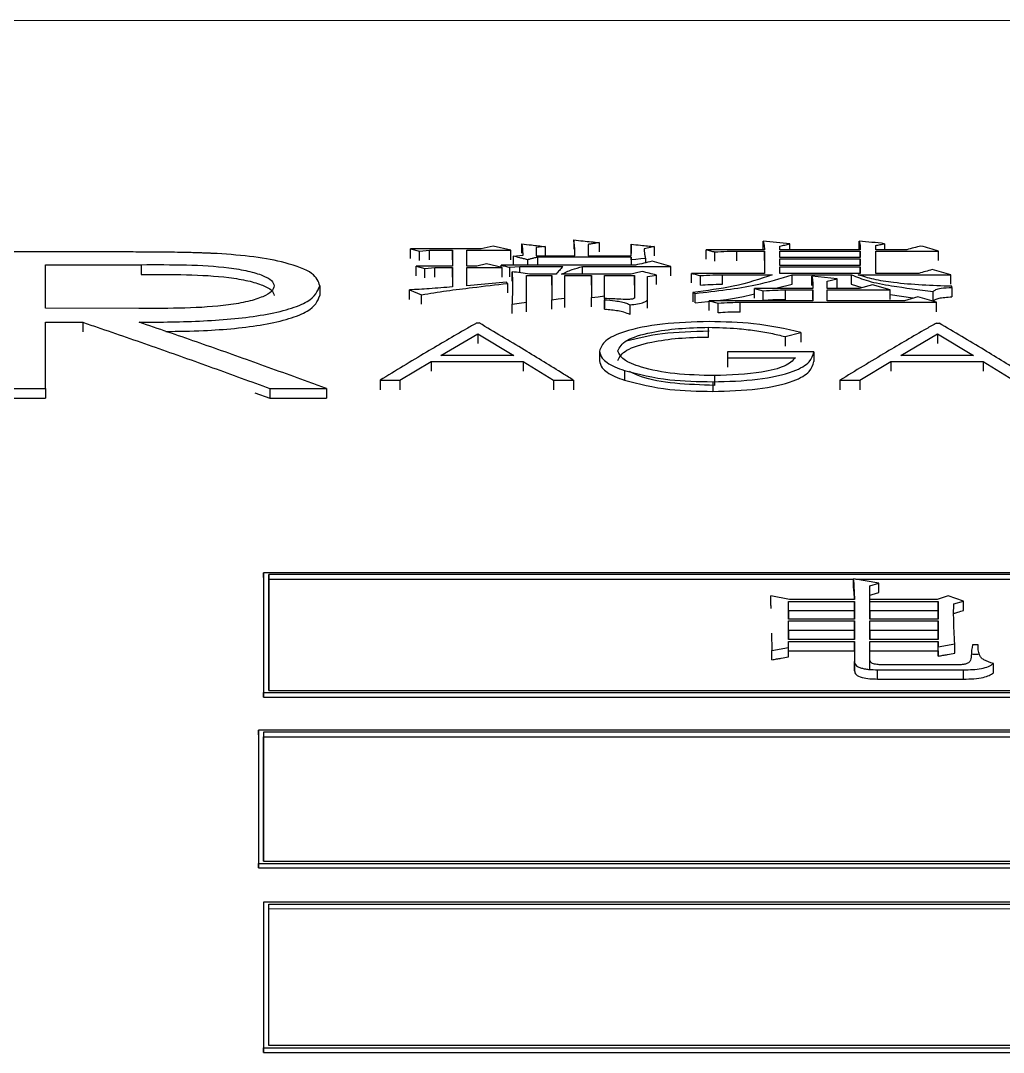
# Model space of a CAD drawing. Header units: millimetres. Extents: x 2028 to 4172, y 863 to 2379.
# Drawn here: x 2538.81 to 2548.45, y 2215.53 to 2225.65 of the extents above; entities that cross this region are included whole.
import ezdxf

# ---------------------------------------------------------------- set-up
doc = ezdxf.new("R2010")
doc.units = ezdxf.units.MM

msp = doc.modelspace()

# ---------------------------------------------------------------- linework, layer by layer
at = {"color": 7, "linetype": 'Continuous', "lineweight": 25}
for p, q in [((2565.375, 2225.653), (2528.375, 2225.655)), ((2543.728, 2223.372), (2543.728, 2223.464)), ((2544.237, 2223.503), (2544.237, 2223.411)), ((2544.486, 2223.477), (2544.486, 2223.385)), ((2546.097, 2223.407), (2546.097, 2223.49)), ((2546.357, 2223.407), (2546.357, 2223.464)), ((2547.039, 2223.406), (2547.039, 2223.492)), ((2547.287, 2223.466), (2547.287, 2223.406)), ((2539.605, 2223.385), (2538.604, 2223.386)), ((2542.636, 2223.414), (2542.722, 2223.394)), ((2543.328, 2223.414), (2542.636, 2223.414)), ((2542.636, 2223.322), (2542.636, 2223.414)), ((2542.722, 2223.394), (2542.82, 2223.401)), ((2542.722, 2223.301), (2542.722, 2223.394)), ((2542.82, 2223.401), (2543.047, 2223.401)), ((2543.047, 2223.401), (2543.047, 2223.245)), ((2543.047, 2223.309), (2543.047, 2223.401)), ((2543.188, 2223.401), (2543.62, 2223.401)), ((2543.188, 2223.245), (2543.188, 2223.401)), ((2543.447, 2223.443), (2543.328, 2223.414)), ((2543.62, 2223.401), (2543.447, 2223.443)), ((2543.62, 2223.309), (2543.62, 2223.401)), ((2543.956, 2223.438), (2543.869, 2223.427)), ((2543.869, 2223.427), (2543.869, 2223.346)), ((2543.956, 2223.438), (2543.956, 2223.346)), ((2544.377, 2223.459), (2544.377, 2223.346)), ((2544.799, 2223.346), (2544.799, 2223.461)), ((2544.799, 2223.461), (2544.799, 2223.369)), ((2545.027, 2223.438), (2545.027, 2223.346)), ((2546.108, 2223.407), (2545.535, 2223.407)), ((2545.535, 2223.315), (2545.535, 2223.407)), ((2545.621, 2223.293), (2545.621, 2223.386)), ((2545.838, 2223.393), (2546.108, 2223.393)), ((2545.838, 2223.297), (2545.838, 2223.393)), ((2546.108, 2223.393), (2546.108, 2223.174)), ((2546.108, 2223.301), (2546.108, 2223.393)), ((2546.26, 2223.407), (2546.26, 2223.443)), ((2547.049, 2223.406), (2546.26, 2223.407)), ((2546.26, 2223.393), (2547.049, 2223.393)), ((2546.26, 2223.33), (2546.26, 2223.393)), ((2547.049, 2223.393), (2547.049, 2223.33)), ((2547.049, 2223.33), (2547.049, 2223.393)), ((2547.201, 2223.406), (2547.201, 2223.448)), ((2547.504, 2223.406), (2547.201, 2223.406)), ((2547.201, 2223.393), (2547.817, 2223.393)), ((2547.201, 2223.174), (2547.201, 2223.393)), ((2547.817, 2223.301), (2547.817, 2223.393)), ((2543.382, 2223.269), (2543.285, 2223.245)), ((2543.534, 2223.231), (2543.382, 2223.269)), ((2543.642, 2223.343), (2543.739, 2223.354)), ((2543.642, 2223.343), (2543.642, 2223.256)), ((2543.783, 2223.309), (2543.783, 2223.256)), ((2543.869, 2223.346), (2544.248, 2223.346)), ((2543.88, 2223.333), (2543.88, 2223.256)), ((2544.799, 2223.333), (2543.88, 2223.333)), ((2544.377, 2223.346), (2544.799, 2223.346)), ((2544.799, 2223.333), (2544.799, 2223.256)), ((2544.799, 2223.306), (2544.799, 2223.333)), ((2544.799, 2223.306), (2544.799, 2223.256)), ((2544.94, 2223.322), (2544.94, 2223.278)), ((2547.049, 2223.33), (2546.26, 2223.33)), ((2546.26, 2223.317), (2547.049, 2223.317)), ((2546.26, 2223.253), (2546.26, 2223.317)), ((2547.049, 2223.317), (2547.049, 2223.253)), ((2547.049, 2223.253), (2547.049, 2223.317)), ((2539.053, 2222.832), (2539.053, 2223.26)), ((2539.053, 2223.26), (2539.991, 2223.26)), ((2539.991, 2223.26), (2539.991, 2223.164)), ((2542.69, 2223.245), (2542.777, 2223.223)), ((2543.047, 2223.245), (2542.69, 2223.245)), ((2542.69, 2223.152), (2542.69, 2223.245)), ((2542.777, 2223.223), (2542.874, 2223.231)), ((2542.777, 2223.131), (2542.777, 2223.223)), ((2542.874, 2223.231), (2543.047, 2223.231)), ((2543.047, 2223.231), (2543.047, 2223.043)), ((2543.047, 2223.139), (2543.047, 2223.231)), ((2543.285, 2223.245), (2543.188, 2223.245)), ((2543.188, 2223.231), (2543.534, 2223.231)), ((2543.188, 2223.054), (2543.188, 2223.231)), ((2544.843, 2223.256), (2543.523, 2223.256)), ((2543.523, 2223.234), (2543.523, 2223.256)), ((2543.534, 2223.139), (2543.534, 2223.231)), ((2543.609, 2223.142), (2543.609, 2223.234)), ((2543.631, 2223.098), (2543.631, 2223.191)), ((2543.707, 2223.242), (2544.129, 2223.242)), ((2543.707, 2223.18), (2543.707, 2223.242)), ((2544.064, 2223.166), (2543.804, 2223.166)), ((2544.799, 2223.166), (2544.118, 2223.166)), ((2544.324, 2223.242), (2545.189, 2223.242)), ((2544.324, 2223.166), (2544.324, 2223.242)), ((2545.189, 2223.15), (2545.189, 2223.242)), ((2546.108, 2223.174), (2545.394, 2223.174)), ((2545.394, 2223.082), (2545.394, 2223.174)), ((2545.697, 2223.161), (2546.184, 2223.161)), ((2545.697, 2223.068), (2545.697, 2223.161)), ((2547.049, 2223.253), (2546.26, 2223.253)), ((2546.26, 2223.239), (2547.049, 2223.239)), ((2546.26, 2223.174), (2546.26, 2223.239)), ((2547.049, 2223.174), (2546.26, 2223.174)), ((2546.379, 2223.068), (2546.379, 2223.161)), ((2546.379, 2223.161), (2546.963, 2223.161)), ((2546.963, 2223.068), (2546.963, 2223.161)), ((2547.028, 2223.161), (2547.936, 2223.161)), ((2547.049, 2223.239), (2547.049, 2223.174)), ((2547.049, 2223.174), (2547.049, 2223.239)), ((2547.623, 2223.174), (2547.201, 2223.174)), ((2547.936, 2223.068), (2547.936, 2223.161)), ((2543.577, 2223.087), (2543.188, 2223.054)), ((2543.588, 2223.076), (2543.577, 2223.087)), ((2543.588, 2223.076), (2543.588, 2222.983)), ((2543.772, 2223.153), (2544.021, 2223.153)), ((2543.772, 2222.891), (2543.772, 2223.153)), ((2544.021, 2223.153), (2544.021, 2222.916)), ((2544.021, 2223.06), (2544.021, 2223.153)), ((2544.15, 2223.153), (2544.41, 2223.153)), ((2544.15, 2222.933), (2544.15, 2223.153)), ((2544.41, 2223.153), (2544.41, 2222.939)), ((2544.41, 2223.06), (2544.41, 2223.153)), ((2544.54, 2223.153), (2544.832, 2223.153)), ((2544.54, 2222.953), (2544.54, 2223.153)), ((2544.832, 2223.153), (2544.832, 2222.933)), ((2544.832, 2223.06), (2544.832, 2223.153)), ((2544.962, 2222.925), (2544.962, 2223.144)), ((2545.048, 2223.066), (2545.048, 2223.158)), ((2545.481, 2223.06), (2545.481, 2223.153)), ((2546.379, 2223.065), (2546.232, 2223.028)), ((2546.822, 2223.12), (2546.573, 2223.147)), ((2546.573, 2223.055), (2546.573, 2223.147)), ((2546.725, 2223.098), (2546.822, 2223.12)), ((2546.725, 2223.026), (2546.725, 2223.098)), ((2546.822, 2223.027), (2546.822, 2223.12)), ((2547.066, 2223.033), (2546.963, 2223.065)), ((2547.168, 2223.062), (2547.039, 2223.026)), ((2547.341, 2223.012), (2547.168, 2223.062)), ((2541.745, 2223.052), (2541.745, 2222.956)), ((2542.625, 2222.919), (2542.625, 2223.012)), ((2542.625, 2223.012), (2542.744, 2222.965)), ((2542.744, 2222.871), (2542.744, 2222.965)), ((2545.405, 2222.987), (2545.405, 2222.894)), ((2545.405, 2222.987), (2545.427, 2222.978)), ((2545.427, 2222.885), (2545.427, 2222.978)), ((2546.011, 2223.026), (2546.097, 2223.004)), ((2546.584, 2223.026), (2546.011, 2223.026)), ((2546.011, 2222.933), (2546.011, 2223.026)), ((2546.097, 2222.911), (2546.097, 2223.004)), ((2546.314, 2223.012), (2546.584, 2223.012)), ((2546.314, 2222.916), (2546.314, 2223.012)), ((2546.584, 2223.012), (2546.584, 2222.905)), ((2546.584, 2222.919), (2546.584, 2223.012)), ((2547.039, 2223.026), (2546.725, 2223.026)), ((2546.725, 2223.012), (2547.341, 2223.012)), ((2546.725, 2222.905), (2546.725, 2223.012)), ((2547.341, 2222.919), (2547.341, 2223.012)), ((2547.566, 2222.931), (2547.341, 2222.963)), ((2547.763, 2222.905), (2547.763, 2222.998)), ((2547.947, 2223.037), (2547.947, 2223.048)), ((2547.947, 2223.037), (2547.947, 2222.944)), ((2543.631, 2222.781), (2543.631, 2222.874)), ((2543.772, 2222.798), (2543.772, 2222.891)), ((2544.021, 2222.823), (2544.021, 2222.916)), ((2544.15, 2222.84), (2544.15, 2222.933)), ((2544.41, 2222.846), (2544.41, 2222.939)), ((2544.54, 2222.928), (2544.54, 2222.953)), ((2544.54, 2222.928), (2544.54, 2222.916)), ((2544.54, 2222.928), (2544.54, 2222.835)), ((2544.54, 2222.823), (2544.54, 2222.916)), ((2544.789, 2222.772), (2544.789, 2222.865)), ((2544.962, 2222.832), (2544.962, 2222.925)), ((2545.567, 2222.812), (2545.567, 2222.905)), ((2545.567, 2222.905), (2545.654, 2222.882)), ((2546.584, 2222.905), (2545.567, 2222.905)), ((2545.654, 2222.789), (2545.654, 2222.882)), ((2545.87, 2222.795), (2545.87, 2222.891)), ((2545.87, 2222.891), (2547.796, 2222.891)), ((2547.482, 2222.905), (2546.725, 2222.905)), ((2547.612, 2222.945), (2547.482, 2222.905)), ((2547.796, 2222.891), (2547.612, 2222.945)), ((2547.796, 2222.798), (2547.796, 2222.891)), ((2539.969, 2222.83), (2539.053, 2222.832)), ((2539.053, 2222.695), (2539.418, 2222.695)), ((2539.053, 2222.045), (2539.053, 2222.695)), ((2539.418, 2222.695), (2539.418, 2222.601)), ((2543.284, 2222.688), (2543.31, 2222.688)), ((2547.797, 2222.687), (2547.823, 2222.687)), ((2542.933, 2222.369), (2543.295, 2222.581)), ((2543.295, 2222.581), (2543.648, 2222.369)), ((2543.295, 2222.581), (2543.295, 2222.487)), ((2545.559, 2222.55), (2545.559, 2222.646)), ((2546.31, 2222.555), (2546.464, 2222.595)), ((2546.31, 2222.555), (2546.31, 2222.461)), ((2546.464, 2222.595), (2546.464, 2222.501)), ((2547.446, 2222.369), (2547.808, 2222.581)), ((2547.808, 2222.581), (2548.16, 2222.369)), ((2547.808, 2222.581), (2547.808, 2222.487)), ((2543.648, 2222.369), (2542.933, 2222.369)), ((2544.489, 2222.412), (2544.489, 2222.318)), ((2545.746, 2222.405), (2545.746, 2222.347)), ((2546.592, 2222.405), (2545.746, 2222.405)), ((2545.746, 2222.405), (2545.746, 2222.311)), ((2546.592, 2222.405), (2546.592, 2222.311)), ((2548.16, 2222.369), (2547.446, 2222.369)), ((2542.531, 2222.126), (2542.836, 2222.311)), ((2542.836, 2222.311), (2542.836, 2222.216)), ((2542.836, 2222.311), (2543.742, 2222.311)), ((2543.742, 2222.311), (2543.742, 2222.216)), ((2543.742, 2222.311), (2544.038, 2222.126)), ((2545.746, 2222.347), (2546.412, 2222.347)), ((2545.746, 2222.347), (2545.746, 2222.253)), ((2547.044, 2222.126), (2547.348, 2222.311)), ((2547.348, 2222.311), (2547.348, 2222.216)), ((2547.348, 2222.311), (2548.255, 2222.311)), ((2548.255, 2222.311), (2548.255, 2222.216)), ((2548.255, 2222.311), (2548.551, 2222.126)), ((2544.735, 2222.221), (2544.735, 2222.126)), ((2545.617, 2222.171), (2545.617, 2222.076)), ((2542.336, 2222.126), (2542.531, 2222.126)), ((2542.531, 2222.126), (2542.531, 2222.032)), ((2544.038, 2222.126), (2544.233, 2222.126)), ((2544.233, 2222.126), (2544.233, 2222.032)), ((2545.601, 2222.111), (2545.601, 2222.017)), ((2546.848, 2222.126), (2547.044, 2222.126)), ((2547.044, 2222.126), (2547.044, 2222.032)), ((2538.604, 2222.045), (2539.053, 2222.045)), ((2538.604, 2221.95), (2539.053, 2221.95)), ((2539.053, 2222.045), (2539.053, 2221.95)), ((2541.108, 2222.003), (2541.255, 2221.95)), ((2541.255, 2222.045), (2541.255, 2221.95)), ((2541.255, 2222.045), (2541.81, 2222.045)), ((2541.255, 2221.95), (2541.81, 2221.95)), ((2541.81, 2222.045), (2541.81, 2221.95)), ((2541.193, 2220.19), (2541.193, 2220.237)), ((2563.176, 2220.237), (2541.193, 2220.237)), ((2563.126, 2220.219), (2541.243, 2220.22)), ((2541.243, 2220.174), (2541.243, 2220.22)), ((2541.243, 2220.174), (2546.981, 2220.174)), ((2546.981, 2220.177), (2546.992, 2219.974)), ((2547.23, 2220.135), (2546.981, 2220.177)), ((2546.981, 2220.085), (2546.981, 2220.177)), ((2547.001, 2220.174), (2551.914, 2220.173)), ((2547.143, 2220.108), (2547.23, 2220.135)), ((2547.23, 2220.043), (2547.23, 2220.135)), ((2547.143, 2219.974), (2547.143, 2220.108)), ((2547.143, 2220.108), (2547.143, 2220.108)), ((2546.354, 2219.974), (2546.17, 2220.009)), ((2546.17, 2219.917), (2546.17, 2220.009)), ((2546.343, 2219.955), (2546.992, 2219.955)), ((2546.343, 2219.783), (2546.343, 2219.955)), ((2546.343, 2219.863), (2546.343, 2219.955)), ((2546.992, 2219.974), (2546.354, 2219.974)), ((2546.992, 2219.955), (2546.992, 2219.783)), ((2546.992, 2219.863), (2546.992, 2219.955)), ((2547.143, 2219.974), (2547.143, 2220.016)), ((2547.803, 2219.974), (2547.143, 2219.974)), ((2547.143, 2219.882), (2547.143, 2219.974)), ((2547.143, 2219.955), (2547.814, 2219.955)), ((2547.143, 2219.783), (2547.143, 2219.955)), ((2547.143, 2219.863), (2547.143, 2219.955)), ((2547.911, 2220.012), (2547.803, 2219.974)), ((2547.814, 2219.955), (2547.814, 2219.783)), ((2547.814, 2219.863), (2547.814, 2219.955)), ((2548.063, 2219.958), (2547.911, 2220.012)), ((2547.966, 2219.931), (2548.063, 2219.958)), ((2548.063, 2219.867), (2548.063, 2219.958)), ((2546.17, 2219.917), (2546.172, 2219.886)), ((2546.343, 2219.863), (2546.343, 2219.783)), ((2546.992, 2219.863), (2546.343, 2219.863)), ((2546.992, 2219.783), (2546.992, 2219.863)), ((2547.143, 2219.863), (2547.143, 2219.783)), ((2547.814, 2219.863), (2547.143, 2219.863)), ((2547.814, 2219.783), (2547.814, 2219.863)), ((2546.992, 2219.783), (2546.343, 2219.783)), ((2546.343, 2219.764), (2546.992, 2219.764)), ((2546.343, 2219.582), (2546.343, 2219.764)), ((2546.343, 2219.672), (2546.343, 2219.764)), ((2546.992, 2219.764), (2546.992, 2219.582)), ((2546.992, 2219.672), (2546.992, 2219.764)), ((2547.814, 2219.783), (2547.143, 2219.783)), ((2547.143, 2219.764), (2547.814, 2219.764)), ((2547.143, 2219.582), (2547.143, 2219.764)), ((2547.143, 2219.672), (2547.143, 2219.764)), ((2547.814, 2219.764), (2547.814, 2219.582)), ((2547.814, 2219.672), (2547.814, 2219.764)), ((2546.177, 2219.644), (2546.181, 2219.475)), ((2546.343, 2219.672), (2546.343, 2219.582)), ((2546.992, 2219.672), (2546.343, 2219.672)), ((2546.992, 2219.582), (2546.992, 2219.672)), ((2547.143, 2219.672), (2547.143, 2219.582)), ((2547.814, 2219.672), (2547.143, 2219.672)), ((2547.814, 2219.582), (2547.814, 2219.672)), ((2546.992, 2219.582), (2546.343, 2219.582)), ((2546.343, 2219.562), (2546.992, 2219.562)), ((2546.343, 2219.503), (2546.343, 2219.562)), ((2546.343, 2219.471), (2546.343, 2219.562)), ((2546.992, 2219.562), (2546.992, 2219.366)), ((2546.992, 2219.471), (2546.992, 2219.562)), ((2547.814, 2219.582), (2547.143, 2219.582)), ((2547.143, 2219.562), (2547.814, 2219.562)), ((2547.143, 2219.378), (2547.143, 2219.562)), ((2547.143, 2219.471), (2547.143, 2219.562)), ((2547.814, 2219.562), (2547.814, 2219.511)), ((2547.814, 2219.471), (2547.814, 2219.562)), ((2547.814, 2219.511), (2547.976, 2219.538)), ((2547.976, 2219.447), (2547.976, 2219.538)), ((2548.204, 2219.53), (2548.149, 2219.53)), ((2546.181, 2219.475), (2546.343, 2219.503)), ((2546.181, 2219.383), (2546.181, 2219.475)), ((2546.343, 2219.411), (2546.343, 2219.503)), ((2546.343, 2219.411), (2546.343, 2219.471)), ((2546.343, 2219.471), (2546.992, 2219.471)), ((2546.992, 2219.471), (2546.992, 2219.275)), ((2547.143, 2219.288), (2547.143, 2219.471)), ((2547.143, 2219.471), (2547.814, 2219.471)), ((2547.814, 2219.419), (2547.814, 2219.511)), ((2547.814, 2219.471), (2547.814, 2219.419)), ((2548.149, 2219.439), (2548.204, 2219.439)), ((2546.992, 2219.275), (2546.992, 2219.366)), ((2548.02, 2219.334), (2547.273, 2219.334)), ((2548.355, 2219.255), (2548.355, 2219.346)), ((2541.193, 2219.211), (2541.193, 2219.016)), ((2547.219, 2219.194), (2547.219, 2219.285)), ((2547.219, 2219.285), (2548.063, 2219.285)), ((2548.063, 2219.194), (2548.063, 2219.285)), ((2547.219, 2219.194), (2548.063, 2219.194)), ((2541.193, 2219.016), (2541.193, 2219.062)), ((2541.193, 2219.062), (2563.176, 2219.061)), ((2541.193, 2219.016), (2563.176, 2219.015)), ((2541.243, 2219.081), (2563.126, 2219.08)), ((2541.143, 2218.646), (2541.143, 2218.691)), ((2563.126, 2218.691), (2541.143, 2218.691)), ((2563.076, 2218.671), (2541.193, 2218.672)), ((2541.193, 2218.627), (2563.076, 2218.626)), ((2541.143, 2217.684), (2541.143, 2217.341)), ((2541.193, 2217.406), (2563.076, 2217.406)), ((2541.143, 2217.341), (2541.143, 2217.385)), ((2541.143, 2217.385), (2563.126, 2217.385)), ((2541.143, 2217.341), (2563.126, 2217.34)), ((2541.193, 2217.006), (2541.193, 2216.962)), ((2563.176, 2217.006), (2541.193, 2217.006)), ((2541.243, 2216.985), (2563.126, 2216.984)), ((2541.243, 2216.941), (2541.243, 2216.985)), ((2541.243, 2216.941), (2563.126, 2216.94)), ((2541.193, 2215.732), (2541.193, 2215.531)), ((2541.193, 2215.531), (2541.193, 2215.575)), ((2541.193, 2215.575), (2563.176, 2215.574)), ((2563.126, 2215.597), (2541.243, 2215.597)), ((2541.193, 2215.531), (2563.176, 2215.531))]:
    msp.add_line(p, q, dxfattribs=at)
at = {"color": 7, "linetype": 'Continuous', "lineweight": 25, "flags": 128}
for points in [[(2542.82, 2223.309), (2542.82, 2223.329), (2542.82, 2223.353), (2542.82, 2223.377), (2542.82, 2223.401)], [(2544.94, 2223.322), (2544.894, 2223.317), (2544.847, 2223.312), (2544.799, 2223.306)], [(2542.874, 2223.139), (2542.874, 2223.159), (2542.874, 2223.183), (2542.874, 2223.207), (2542.874, 2223.231)], [(2543.609, 2223.234), (2543.658, 2223.238), (2543.707, 2223.242)], [(2544.962, 2223.144), (2545.005, 2223.151), (2545.048, 2223.158)], [(2543.631, 2222.874), (2543.701, 2222.882), (2543.772, 2222.891)], [(2544.021, 2222.916), (2544.085, 2222.925), (2544.15, 2222.933)], [(2544.41, 2222.939), (2544.475, 2222.946), (2544.54, 2222.953)], [(2542.336, 2222.126), (2542.336, 2222.101), (2542.336, 2222.076), (2542.336, 2222.032)], [(2544.038, 2222.126), (2544.038, 2222.102), (2544.038, 2222.079), (2544.038, 2222.032)], [(2546.848, 2222.126), (2546.848, 2222.101), (2546.848, 2222.076), (2546.848, 2222.032)]]:
    msp.add_lwpolyline(points, dxfattribs=at)
at = {"color": 7, "linetype": 'Continuous', "lineweight": 25}
for points, knots in [([(2543.739, 2223.354), (2543.739, 2223.365), (2543.739, 2223.386), (2543.736, 2223.423), (2543.731, 2223.448), (2543.728, 2223.464)], [0, 0, 0, 0, 0.287575, 0.575167, 1, 1, 1, 1]), ([(2543.728, 2223.464), (2543.759, 2223.46), (2543.813, 2223.454), (2543.888, 2223.446), (2543.933, 2223.44), (2543.956, 2223.438)], [0, 0, 0, 0, 0.408301, 0.70415, 1, 1, 1, 1]), ([(2544.248, 2223.346), (2544.248, 2223.347), (2544.248, 2223.349), (2544.248, 2223.352), (2544.248, 2223.355), (2544.248, 2223.357), (2544.248, 2223.36), (2544.248, 2223.363), (2544.248, 2223.365), (2544.248, 2223.368), (2544.248, 2223.37), (2544.248, 2223.373), (2544.248, 2223.375), (2544.248, 2223.378), (2544.248, 2223.38), (2544.247, 2223.383), (2544.247, 2223.385), (2544.247, 2223.387), (2544.247, 2223.39), (2544.247, 2223.392), (2544.247, 2223.395), (2544.247, 2223.397), (2544.247, 2223.399), (2544.247, 2223.402), (2544.247, 2223.405), (2544.247, 2223.407), (2544.247, 2223.409), (2544.247, 2223.412), (2544.246, 2223.414), (2544.246, 2223.417), (2544.246, 2223.419), (2544.246, 2223.422), (2544.246, 2223.425), (2544.246, 2223.427), (2544.246, 2223.429), (2544.245, 2223.431), (2544.245, 2223.434), (2544.245, 2223.436), (2544.245, 2223.438), (2544.245, 2223.441), (2544.244, 2223.444), (2544.244, 2223.446), (2544.244, 2223.449), (2544.244, 2223.451), (2544.243, 2223.454), (2544.243, 2223.456), (2544.243, 2223.458), (2544.242, 2223.461), (2544.242, 2223.463), (2544.242, 2223.466), (2544.242, 2223.468), (2544.241, 2223.47), (2544.241, 2223.473), (2544.241, 2223.475), (2544.24, 2223.478), (2544.24, 2223.48), (2544.24, 2223.483), (2544.239, 2223.485), (2544.239, 2223.487), (2544.239, 2223.489), (2544.238, 2223.492), (2544.238, 2223.495), (2544.238, 2223.497), (2544.237, 2223.499), (2544.237, 2223.501), (2544.237, 2223.503)], [0, 0, 0, 0, 0.017776, 0.0355519, 0.0533279, 0.0711039, 0.0888799, 0.1066558, 0.1244318, 0.1333198, 0.1510958, 0.1688718, 0.1866477, 0.1955357, 0.2133117, 0.2310877, 0.2488636, 0.2577516, 0.2755276, 0.2933036, 0.3110796, 0.3199675, 0.3377435, 0.3555195, 0.3732955, 0.3821835, 0.3999594, 0.4177354, 0.4355114, 0.4443994, 0.4621753, 0.4799513, 0.4977273, 0.5155033, 0.5243913, 0.5421672, 0.5599432, 0.5688312, 0.5866072, 0.6043832, 0.6221591, 0.6399351, 0.6488231, 0.6665991, 0.6843751, 0.702151, 0.711039, 0.728815, 0.746591, 0.7643669, 0.7732549, 0.7910309, 0.8088069, 0.8265829, 0.8354708, 0.8532468, 0.8710228, 0.8887988, 0.8976868, 0.9154627, 0.9332387, 0.9510147, 0.9599027, 0.9776786, 1, 1, 1, 1]), ([(2544.237, 2223.503), (2544.268, 2223.499), (2544.325, 2223.493), (2544.408, 2223.485), (2544.46, 2223.479), (2544.486, 2223.477)], [0, 0, 0, 0, 0.377751, 0.688875, 1, 1, 1, 1]), ([(2544.486, 2223.477), (2544.472, 2223.474), (2544.447, 2223.47), (2544.41, 2223.464), (2544.388, 2223.46), (2544.377, 2223.459)], [0, 0, 0, 0, 0.390452, 0.695226, 1, 1, 1, 1]), ([(2546.097, 2223.49), (2546.099, 2223.481), (2546.104, 2223.463), (2546.107, 2223.435), (2546.108, 2223.416), (2546.108, 2223.407)], [0, 0, 0, 0, 0.32278, 0.661317, 1, 1, 1, 1]), ([(2546.357, 2223.464), (2546.314, 2223.468), (2546.227, 2223.477), (2546.141, 2223.485), (2546.097, 2223.49)], [0, 0, 0, 0, 0.4999993, 1, 1, 1, 1]), ([(2546.26, 2223.443), (2546.276, 2223.446), (2546.308, 2223.453), (2546.341, 2223.46), (2546.357, 2223.464)], [0, 0, 0, 0, 0.500001, 1, 1, 1, 1]), ([(2547.039, 2223.492), (2547.041, 2223.483), (2547.046, 2223.464), (2547.048, 2223.436), (2547.049, 2223.416), (2547.049, 2223.406)], [0, 0, 0, 0, 0.320799, 0.66032, 1, 1, 1, 1]), ([(2547.287, 2223.466), (2547.246, 2223.471), (2547.163, 2223.479), (2547.08, 2223.488), (2547.039, 2223.492)], [0, 0, 0, 0, 0.499999, 1, 1, 1, 1]), ([(2547.201, 2223.448), (2547.215, 2223.451), (2547.244, 2223.457), (2547.273, 2223.463), (2547.287, 2223.466)], [0, 0, 0, 0, 0.500001, 1, 1, 1, 1]), ([(2540.738, 2223.369), (2540.728, 2223.369), (2540.713, 2223.37), (2540.693, 2223.371), (2540.678, 2223.371), (2540.658, 2223.372), (2540.638, 2223.373), (2540.618, 2223.374), (2540.603, 2223.374), (2540.588, 2223.375), (2540.568, 2223.375), (2540.548, 2223.376), (2540.528, 2223.377), (2540.513, 2223.377), (2540.483, 2223.378), (2540.418, 2223.38), (2540.338, 2223.381), (2540.197, 2223.383), (2540.028, 2223.384), (2539.81, 2223.385), (2539.673, 2223.385), (2539.605, 2223.385)], [0, 0, 0, 0, 0.026604, 0.039906, 0.053209, 0.066511, 0.093115, 0.106417, 0.119719, 0.133022, 0.146324, 0.172928, 0.18623, 0.199533, 0.212835, 0.266046, 0.372479, 0.425688, 0.638532, 0.819249, 1, 1, 1, 1]), ([(2541.745, 2223.052), (2541.731, 2223.094), (2541.703, 2223.18), (2541.439, 2223.277), (2541.105, 2223.342), (2540.861, 2223.36), (2540.738, 2223.369)], [0, 0, 0, 0, 0.268776, 0.544534, 0.769495, 1, 1, 1, 1]), ([(2544.799, 2223.461), (2544.831, 2223.458), (2544.884, 2223.452), (2544.96, 2223.445), (2545.004, 2223.44), (2545.027, 2223.438)], [0, 0, 0, 0, 0.414517, 0.707258, 1, 1, 1, 1]), ([(2545.027, 2223.438), (2545.014, 2223.435), (2544.991, 2223.43), (2544.958, 2223.423), (2544.939, 2223.419), (2544.929, 2223.417)], [0, 0, 0, 0, 0.40015, 0.700074, 1, 1, 1, 1]), ([(2544.929, 2223.417), (2544.929, 2223.405), (2544.929, 2223.393), (2544.93, 2223.379), (2544.931, 2223.376), (2544.931, 2223.374), (2544.931, 2223.371), (2544.931, 2223.368), (2544.932, 2223.365), (2544.932, 2223.362), (2544.933, 2223.359), (2544.933, 2223.356), (2544.934, 2223.353), (2544.934, 2223.35), (2544.935, 2223.347), (2544.935, 2223.344), (2544.936, 2223.341), (2544.937, 2223.338), (2544.937, 2223.336), (2544.937, 2223.335), (2544.938, 2223.333), (2544.938, 2223.331), (2544.939, 2223.329), (2544.939, 2223.327), (2544.939, 2223.326), (2544.94, 2223.324), (2544.94, 2223.323), (2544.94, 2223.322)], [0, 0, 0, 0, 0.37469, 0.398108, 0.421526, 0.468361, 0.491779, 0.515197, 0.538615, 0.58545, 0.608868, 0.655703, 0.679121, 0.702539, 0.749374, 0.772792, 0.79621, 0.843045, 0.854754, 0.866463, 0.889881, 0.913299, 0.936716, 0.948425, 0.960134, 0.980067, 1, 1, 1, 1]), ([(2545.535, 2223.407), (2545.549, 2223.403), (2545.578, 2223.396), (2545.607, 2223.389), (2545.621, 2223.386)], [0, 0, 0, 0, 0.5, 1, 1, 1, 1]), ([(2545.621, 2223.386), (2545.661, 2223.388), (2545.732, 2223.393), (2545.806, 2223.393), (2545.838, 2223.393)], [0, 0, 0, 0, 0.558835, 1, 1, 1, 1]), ([(2547.644, 2223.443), (2547.621, 2223.437), (2547.574, 2223.425), (2547.527, 2223.413), (2547.504, 2223.406)], [0, 0, 0, 0, 0.499996, 1, 1, 1, 1]), ([(2547.817, 2223.393), (2547.789, 2223.402), (2547.731, 2223.418), (2547.673, 2223.435), (2547.644, 2223.443)], [0, 0, 0, 0, 0.5, 1, 1, 1, 1]), ([(2539.991, 2223.26), (2540.29, 2223.261), (2540.666, 2223.263), (2541.045, 2223.2), (2541.186, 2223.157), (2541.282, 2223.106), (2541.292, 2223.07), (2541.297, 2223.052)], [0, 0, 0, 0, 0.515202, 0.645783, 0.772677, 0.88728, 1, 1, 1, 1]), ([(2543.783, 2223.309), (2543.77, 2223.312), (2543.745, 2223.318), (2543.698, 2223.33), (2543.664, 2223.338), (2543.642, 2223.343)], [0, 0, 0, 0, 0.266243, 0.532487, 1, 1, 1, 1]), ([(2543.88, 2223.333), (2543.867, 2223.33), (2543.845, 2223.324), (2543.813, 2223.316), (2543.793, 2223.311), (2543.783, 2223.309)], [0, 0, 0, 0, 0.384576, 0.692287, 1, 1, 1, 1]), ([(2545.005, 2223.293), (2544.978, 2223.287), (2544.924, 2223.274), (2544.87, 2223.262), (2544.843, 2223.256)], [0, 0, 0, 0, 0.499999, 1, 1, 1, 1]), ([(2545.189, 2223.242), (2545.158, 2223.251), (2545.097, 2223.268), (2545.036, 2223.285), (2545.005, 2223.293)], [0, 0, 0, 0, 0.5, 1, 1, 1, 1]), ([(2539.991, 2223.164), (2540.29, 2223.165), (2540.666, 2223.167), (2541.045, 2223.104), (2541.186, 2223.061), (2541.282, 2223.01), (2541.292, 2222.974), (2541.297, 2222.956)], [0, 0, 0, 0, 0.5154028, 0.645991, 0.7728467, 0.8873772, 1, 1, 1, 1]), ([(2543.523, 2223.256), (2543.537, 2223.252), (2543.566, 2223.245), (2543.595, 2223.238), (2543.609, 2223.234)], [0, 0, 0, 0, 0.499999, 1, 1, 1, 1]), ([(2543.631, 2223.191), (2543.632, 2223.171), (2543.636, 2223.11), (2543.638, 2223.005), (2543.633, 2222.918), (2543.631, 2222.874)], [0, 0, 0, 0, 0.18758, 0.593728, 1, 1, 1, 1]), ([(2543.804, 2223.166), (2543.775, 2223.17), (2543.718, 2223.179), (2543.66, 2223.187), (2543.631, 2223.191)], [0, 0, 0, 0, 0.5, 1, 1, 1, 1]), ([(2544.129, 2223.242), (2544.118, 2223.23), (2544.096, 2223.204), (2544.075, 2223.179), (2544.064, 2223.166)], [0, 0, 0, 0, 0.5, 1, 1, 1, 1]), ([(2544.118, 2223.166), (2544.149, 2223.182), (2544.206, 2223.21), (2544.287, 2223.232), (2544.324, 2223.242)], [0, 0, 0, 0, 0.55626, 1, 1, 1, 1]), ([(2544.908, 2223.193), (2544.89, 2223.189), (2544.853, 2223.18), (2544.817, 2223.171), (2544.799, 2223.166)], [0, 0, 0, 0, 0.4999953, 1, 1, 1, 1]), ([(2545.048, 2223.158), (2545.025, 2223.164), (2544.978, 2223.176), (2544.931, 2223.188), (2544.908, 2223.193)], [0, 0, 0, 0, 0.499999, 1, 1, 1, 1]), ([(2545.394, 2223.174), (2545.409, 2223.171), (2545.438, 2223.164), (2545.466, 2223.156), (2545.481, 2223.153)], [0, 0, 0, 0, 0.5, 1, 1, 1, 1]), ([(2546.184, 2223.161), (2546.065, 2223.12), (2545.85, 2223.046), (2545.543, 2223.005), (2545.405, 2222.987)], [0, 0, 0, 0, 0.551009, 1, 1, 1, 1]), ([(2545.427, 2222.978), (2545.636, 2223.002), (2546.004, 2223.043), (2546.266, 2223.125), (2546.379, 2223.161)], [0, 0, 0, 0, 0.5673885, 1, 1, 1, 1]), ([(2545.481, 2223.153), (2545.521, 2223.155), (2545.592, 2223.16), (2545.665, 2223.161), (2545.697, 2223.161)], [0, 0, 0, 0, 0.558835, 1, 1, 1, 1]), ([(2546.963, 2223.161), (2547.014, 2223.14), (2547.119, 2223.096), (2547.401, 2223.042), (2547.625, 2223.015), (2547.763, 2222.998)], [0, 0, 0, 0, 0.271719, 0.55196, 1, 1, 1, 1]), ([(2547.947, 2223.048), (2547.751, 2223.055), (2547.479, 2223.065), (2547.175, 2223.114), (2547.076, 2223.145), (2547.028, 2223.161)], [0, 0, 0, 0, 0.568218, 0.786771, 1, 1, 1, 1]), ([(2547.753, 2223.212), (2547.731, 2223.206), (2547.688, 2223.193), (2547.644, 2223.181), (2547.623, 2223.174)], [0, 0, 0, 0, 0.499997, 1, 1, 1, 1]), ([(2547.936, 2223.161), (2547.906, 2223.169), (2547.844, 2223.187), (2547.783, 2223.204), (2547.753, 2223.212)], [0, 0, 0, 0, 0.5, 1, 1, 1, 1]), ([(2542.744, 2222.965), (2542.824, 2222.978), (2542.985, 2223.005), (2543.272, 2223.039), (2543.473, 2223.063), (2543.588, 2223.076)], [0, 0, 0, 0, 0.300725, 0.599042, 1, 1, 1, 1]), ([(2545.697, 2223.065), (2545.656, 2223.064), (2545.583, 2223.064), (2545.512, 2223.059), (2545.481, 2223.057)], [0, 0, 0, 0, 0.561085, 1, 1, 1, 1]), ([(2546.573, 2223.147), (2546.577, 2223.127), (2546.582, 2223.097), (2546.584, 2223.056), (2546.584, 2223.036), (2546.584, 2223.026)], [0, 0, 0, 0, 0.499799, 0.749887, 1, 1, 1, 1]), ([(2541.297, 2223.052), (2541.292, 2223.034), (2541.281, 2222.996), (2541.189, 2222.943), (2541.045, 2222.896), (2540.656, 2222.83), (2540.274, 2222.83), (2539.969, 2222.83)], [0, 0, 0, 0, 0.11283, 0.2273, 0.354231, 0.484873, 1, 1, 1, 1]), ([(2539.973, 2222.695), (2540.184, 2222.697), (2540.602, 2222.7), (2541.119, 2222.747), (2541.449, 2222.822), (2541.687, 2222.916), (2541.723, 2222.999), (2541.745, 2223.052)], [0, 0, 0, 0, 0.260913, 0.517661, 0.647473, 0.773697, 1, 1, 1, 1]), ([(2543.047, 2223.043), (2543.009, 2223.039), (2542.933, 2223.033), (2542.793, 2223.022), (2542.689, 2223.016), (2542.625, 2223.012)], [0, 0, 0, 0, 0.2736636, 0.5473511, 1, 1, 1, 1]), ([(2546.011, 2222.972), (2545.975, 2222.962), (2545.814, 2222.918), (2545.596, 2222.898), (2545.427, 2222.883)], [0, 0, 0, 0, 0.219968, 1, 1, 1, 1]), ([(2546.097, 2223.004), (2546.137, 2223.006), (2546.208, 2223.011), (2546.282, 2223.012), (2546.314, 2223.012)], [0, 0, 0, 0, 0.558835, 1, 1, 1, 1]), ([(2547.763, 2222.998), (2547.771, 2223.004), (2547.787, 2223.016), (2547.851, 2223.032), (2547.911, 2223.035), (2547.947, 2223.037)], [0, 0, 0, 0, 0.268715, 0.546829, 1, 1, 1, 1]), ([(2540.233, 2222.605), (2540.357, 2222.607), (2540.688, 2222.611), (2541.118, 2222.652), (2541.449, 2222.727), (2541.687, 2222.82), (2541.723, 2222.903), (2541.745, 2222.956)], [0, 0, 0, 0, 0.171744, 0.459618, 0.605115, 0.74654, 1, 1, 1, 1]), ([(2544.832, 2222.933), (2544.831, 2222.932), (2544.828, 2222.929), (2544.819, 2222.924), (2544.804, 2222.921), (2544.763, 2222.917), (2544.673, 2222.922), (2544.593, 2222.926), (2544.54, 2222.928)], [0, 0, 0, 0, 0.0497966, 0.1008375, 0.1638489, 0.2293145, 0.4925683, 1, 1, 1, 1]), ([(2544.54, 2222.916), (2544.575, 2222.913), (2544.633, 2222.908), (2544.705, 2222.896), (2544.757, 2222.883), (2544.778, 2222.871), (2544.789, 2222.865)], [0, 0, 0, 0, 0.34869, 0.570906, 0.788288, 1, 1, 1, 1]), ([(2544.789, 2222.865), (2544.84, 2222.872), (2544.911, 2222.882), (2544.958, 2222.907), (2544.961, 2222.919), (2544.962, 2222.925)], [0, 0, 0, 0, 0.572838, 0.788051, 1, 1, 1, 1]), ([(2545.654, 2222.882), (2545.694, 2222.885), (2545.765, 2222.89), (2545.838, 2222.891), (2545.87, 2222.891)], [0, 0, 0, 0, 0.5588348, 1, 1, 1, 1]), ([(2546.314, 2222.916), (2546.273, 2222.916), (2546.199, 2222.915), (2546.129, 2222.91), (2546.097, 2222.908)], [0, 0, 0, 0, 0.561086, 1, 1, 1, 1]), ([(2547.947, 2222.941), (2547.924, 2222.94), (2547.878, 2222.937), (2547.82, 2222.929), (2547.781, 2222.916), (2547.769, 2222.907), (2547.763, 2222.902)], [0, 0, 0, 0, 0.2902729, 0.5737489, 0.7896358, 1, 1, 1, 1]), ([(2544.789, 2222.77), (2544.771, 2222.778), (2544.741, 2222.793), (2544.672, 2222.806), (2544.609, 2222.815), (2544.563, 2222.819), (2544.54, 2222.821)], [0, 0, 0, 0, 0.328275, 0.548712, 0.773165, 1, 1, 1, 1]), ([(2545.87, 2222.795), (2545.829, 2222.795), (2545.756, 2222.794), (2545.685, 2222.789), (2545.654, 2222.787)], [0, 0, 0, 0, 0.561086, 1, 1, 1, 1]), ([(2539.418, 2222.695), (2539.465, 2222.679), (2539.703, 2222.598), (2540.128, 2222.451), (2540.693, 2222.25), (2541.067, 2222.113), (2541.255, 2222.045)], [0, 0, 0, 0, 0.077607, 0.388036, 0.694012, 1, 1, 1, 1]), ([(2541.81, 2222.045), (2541.762, 2222.062), (2541.524, 2222.149), (2541.099, 2222.303), (2540.535, 2222.503), (2540.16, 2222.631), (2539.973, 2222.695)], [0, 0, 0, 0, 0.077607, 0.388037, 0.694012, 1, 1, 1, 1]), ([(2543.284, 2222.688), (2543.251, 2222.669), (2543.087, 2222.575), (2542.771, 2222.391), (2542.488, 2222.219), (2542.336, 2222.126)], [0, 0, 0, 0, 0.103722, 0.518616, 1, 1, 1, 1]), ([(2544.233, 2222.126), (2544.201, 2222.147), (2544.04, 2222.247), (2543.733, 2222.437), (2543.457, 2222.6), (2543.31, 2222.688)], [0, 0, 0, 0, 0.104313, 0.521568, 1, 1, 1, 1]), ([(2545.565, 2222.701), (2545.409, 2222.697), (2545.1, 2222.689), (2544.741, 2222.614), (2544.526, 2222.517), (2544.502, 2222.447), (2544.489, 2222.412)], [0, 0, 0, 0, 0.292337, 0.575557, 0.790285, 1, 1, 1, 1]), ([(2546.464, 2222.595), (2546.316, 2222.629), (2546.048, 2222.69), (2545.714, 2222.698), (2545.565, 2222.701)], [0, 0, 0, 0, 0.553186, 1, 1, 1, 1]), ([(2547.797, 2222.687), (2547.764, 2222.669), (2547.6, 2222.575), (2547.284, 2222.391), (2547.001, 2222.219), (2546.848, 2222.126)], [0, 0, 0, 0, 0.103722, 0.518616, 1, 1, 1, 1]), ([(2548.746, 2222.126), (2548.714, 2222.146), (2548.553, 2222.247), (2548.246, 2222.437), (2547.97, 2222.6), (2547.823, 2222.687)], [0, 0, 0, 0, 0.104313, 0.521568, 1, 1, 1, 1]), ([(2544.669, 2222.415), (2544.688, 2222.45), (2544.726, 2222.523), (2544.975, 2222.597), (2545.263, 2222.638), (2545.46, 2222.643), (2545.559, 2222.646)], [0, 0, 0, 0, 0.266309, 0.543068, 0.76962, 1, 1, 1, 1]), ([(2545.565, 2222.606), (2545.406, 2222.602), (2545.101, 2222.596), (2544.865, 2222.537), (2544.752, 2222.509)], [0, 0, 0, 0, 0.520352, 1, 1, 1, 1]), ([(2545.559, 2222.646), (2545.654, 2222.643), (2545.81, 2222.639), (2546.013, 2222.615), (2546.172, 2222.589), (2546.264, 2222.566), (2546.31, 2222.555)], [0, 0, 0, 0, 0.344694, 0.565951, 0.784515, 1, 1, 1, 1]), ([(2544.669, 2222.319), (2544.688, 2222.355), (2544.726, 2222.427), (2544.975, 2222.501), (2545.263, 2222.543), (2545.46, 2222.548), (2545.559, 2222.55)], [0, 0, 0, 0, 0.26614, 0.542866, 0.769494, 1, 1, 1, 1]), ([(2544.489, 2222.412), (2544.494, 2222.389), (2544.503, 2222.35), (2544.563, 2222.298), (2544.636, 2222.257), (2544.702, 2222.233), (2544.735, 2222.221)], [0, 0, 0, 0, 0.334846, 0.553685, 0.77524, 1, 1, 1, 1]), ([(2545.617, 2222.171), (2545.485, 2222.175), (2545.224, 2222.182), (2544.91, 2222.243), (2544.708, 2222.325), (2544.682, 2222.385), (2544.669, 2222.415)], [0, 0, 0, 0, 0.291834, 0.575874, 0.791001, 1, 1, 1, 1]), ([(2545.601, 2222.111), (2545.752, 2222.115), (2546.047, 2222.123), (2546.391, 2222.201), (2546.568, 2222.304), (2546.584, 2222.371), (2546.592, 2222.405)], [0, 0, 0, 0, 0.293176, 0.575821, 0.789619, 1, 1, 1, 1]), ([(2544.489, 2222.317), (2544.494, 2222.294), (2544.503, 2222.255), (2544.563, 2222.204), (2544.636, 2222.162), (2544.702, 2222.138), (2544.735, 2222.126)], [0, 0, 0, 0, 0.334778, 0.5536, 0.775175, 1, 1, 1, 1]), ([(2545.601, 2222.017), (2545.752, 2222.021), (2546.047, 2222.028), (2546.391, 2222.106), (2546.568, 2222.209), (2546.584, 2222.276), (2546.592, 2222.31)], [0, 0, 0, 0, 0.293346, 0.576042, 0.789757, 1, 1, 1, 1]), ([(2546.412, 2222.347), (2546.384, 2222.318), (2546.326, 2222.26), (2546.036, 2222.186), (2545.777, 2222.177), (2545.617, 2222.171)], [0, 0, 0, 0, 0.267419, 0.54663, 1, 1, 1, 1]), ([(2544.735, 2222.221), (2544.876, 2222.185), (2545.131, 2222.12), (2545.456, 2222.114), (2545.601, 2222.111)], [0, 0, 0, 0, 0.5512714, 1, 1, 1, 1]), ([(2545.617, 2222.076), (2545.486, 2222.08), (2545.228, 2222.088), (2544.924, 2222.141), (2544.819, 2222.193), (2544.783, 2222.211)], [0, 0, 0, 0, 0.402606, 0.794339, 1, 1, 1, 1]), ([(2544.735, 2222.126), (2544.876, 2222.09), (2545.131, 2222.025), (2545.456, 2222.019), (2545.601, 2222.017)], [0, 0, 0, 0, 0.551186, 1, 1, 1, 1]), ([(2541.193, 2220.237), (2541.193, 2220.124), (2541.193, 2219.897), (2541.193, 2219.507), (2541.193, 2219.224), (2541.193, 2219.062)], [0, 0, 0, 0, 0.300085, 0.60017, 1, 1, 1, 1]), ([(2541.243, 2220.22), (2541.243, 2220.106), (2541.243, 2219.879), (2541.243, 2219.501), (2541.243, 2219.23), (2541.243, 2219.081)], [0, 0, 0, 0, 0.3096666, 0.6193332, 1, 1, 1, 1]), ([(2541.243, 2219.081), (2541.243, 2219.183), (2541.243, 2219.403), (2541.243, 2219.77), (2541.243, 2220.027), (2541.243, 2220.174)], [0, 0, 0, 0, 0.271867, 0.5840429, 1, 1, 1, 1]), ([(2546.981, 2220.085), (2546.984, 2220.057), (2546.988, 2220.02), (2546.989, 2219.983), (2546.99, 2219.974)], [0, 0, 0, 0, 0.750206, 1, 1, 1, 1]), ([(2547.143, 2220.016), (2547.158, 2220.021), (2547.187, 2220.029), (2547.216, 2220.038), (2547.23, 2220.043)], [0, 0, 0, 0, 0.5, 1, 1, 1, 1]), ([(2547.976, 2219.538), (2547.972, 2219.623), (2547.964, 2219.755), (2547.965, 2219.884), (2547.966, 2219.931)], [0, 0, 0, 0, 0.638088, 1, 1, 1, 1]), ([(2547.966, 2219.839), (2547.979, 2219.843), (2548.002, 2219.85), (2548.035, 2219.859), (2548.053, 2219.864), (2548.063, 2219.867)], [0, 0, 0, 0, 0.420135, 0.710067, 1, 1, 1, 1]), ([(2548.149, 2219.53), (2548.144, 2219.494), (2548.135, 2219.44), (2548.137, 2219.38), (2548.112, 2219.354), (2548.089, 2219.343), (2548.056, 2219.336), (2548.032, 2219.334), (2548.02, 2219.334)], [0, 0, 0, 0, 0.493159, 0.73973, 0.802045, 0.866016, 0.932317, 1, 1, 1, 1]), ([(2548.355, 2219.346), (2548.321, 2219.357), (2548.271, 2219.374), (2548.231, 2219.405), (2548.206, 2219.455), (2548.205, 2219.497), (2548.204, 2219.53)], [0, 0, 0, 0, 0.25748, 0.383051, 0.506976, 1, 1, 1, 1]), ([(2547.814, 2219.419), (2547.829, 2219.422), (2547.86, 2219.427), (2547.914, 2219.436), (2547.953, 2219.443), (2547.976, 2219.447)], [0, 0, 0, 0, 0.283921, 0.567841, 1, 1, 1, 1]), ([(2546.181, 2219.383), (2546.196, 2219.386), (2546.227, 2219.391), (2546.281, 2219.401), (2546.32, 2219.407), (2546.343, 2219.411)], [0, 0, 0, 0, 0.2839206, 0.5678412, 1, 1, 1, 1]), ([(2546.992, 2219.366), (2546.994, 2219.355), (2546.996, 2219.338), (2547.021, 2219.317), (2547.05, 2219.304), (2547.088, 2219.294), (2547.144, 2219.287), (2547.189, 2219.286), (2547.219, 2219.285)], [0, 0, 0, 0, 0.237248, 0.358127, 0.481895, 0.608984, 0.738704, 1, 1, 1, 1]), ([(2547.273, 2219.334), (2547.256, 2219.334), (2547.231, 2219.334), (2547.199, 2219.339), (2547.178, 2219.344), (2547.161, 2219.351), (2547.146, 2219.362), (2547.144, 2219.372), (2547.143, 2219.378)], [0, 0, 0, 0, 0.261259, 0.390764, 0.518297, 0.64213, 0.763109, 1, 1, 1, 1]), ([(2548.063, 2219.285), (2548.093, 2219.285), (2548.152, 2219.286), (2548.238, 2219.295), (2548.31, 2219.316), (2548.34, 2219.336), (2548.355, 2219.346)], [0, 0, 0, 0, 0.25738, 0.512369, 0.759651, 1, 1, 1, 1]), ([(2546.992, 2219.275), (2546.994, 2219.262), (2546.998, 2219.236), (2547.06, 2219.207), (2547.141, 2219.195), (2547.193, 2219.195), (2547.219, 2219.194)], [0, 0, 0, 0, 0.266553, 0.540721, 0.76862, 1, 1, 1, 1]), ([(2548.063, 2219.194), (2548.131, 2219.195), (2548.225, 2219.197), (2548.316, 2219.229), (2548.342, 2219.246), (2548.355, 2219.255)], [0, 0, 0, 0, 0.57032, 0.787829, 1, 1, 1, 1]), ([(2541.143, 2218.691), (2541.143, 2218.565), (2541.143, 2218.312), (2541.143, 2217.878), (2541.143, 2217.564), (2541.143, 2217.385)], [0, 0, 0, 0, 0.300085, 0.60017, 1, 1, 1, 1]), ([(2541.193, 2218.672), (2541.193, 2218.545), (2541.193, 2218.292), (2541.193, 2217.871), (2541.193, 2217.571), (2541.193, 2217.406)], [0, 0, 0, 0, 0.309667, 0.619333, 1, 1, 1, 1]), ([(2541.193, 2217.406), (2541.193, 2217.5), (2541.193, 2217.703), (2541.193, 2218.114), (2541.193, 2218.422), (2541.193, 2218.627)], [0, 0, 0, 0, 0.2235818, 0.4824551, 1, 1, 1, 1]), ([(2541.193, 2217.006), (2541.193, 2216.867), (2541.193, 2216.588), (2541.193, 2216.113), (2541.193, 2215.77), (2541.193, 2215.575)], [0, 0, 0, 0, 0.300085, 0.60017, 1, 1, 1, 1]), ([(2541.243, 2215.597), (2541.243, 2215.744), (2541.243, 2216.038), (2541.243, 2216.502), (2541.243, 2216.813), (2541.243, 2216.985)], [0, 0, 0, 0, 0.309667, 0.619333, 1, 1, 1, 1]), ([(2541.243, 2215.597), (2541.243, 2215.702), (2541.243, 2215.925), (2541.243, 2216.377), (2541.243, 2216.715), (2541.243, 2216.941)], [0, 0, 0, 0, 0.226561, 0.484441, 1, 1, 1, 1])]:
    msp.add_open_spline(points, degree=3, knots=knots, dxfattribs=at)

doc.saveas('drawing.dxf')
